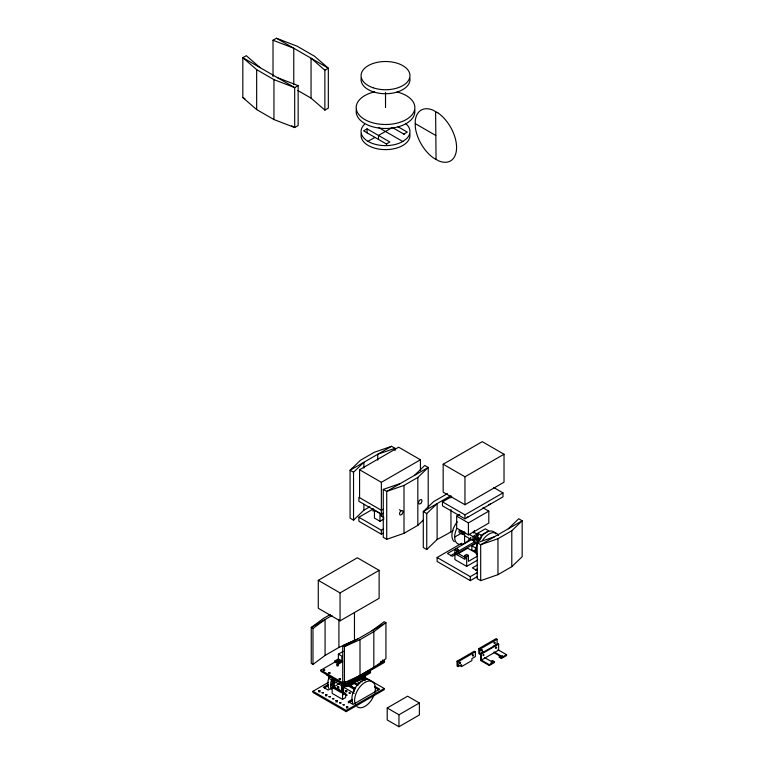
<?xml version="1.0" encoding="UTF-8"?>
<svg xmlns="http://www.w3.org/2000/svg" width="765" height="765" viewBox="0 0 765 765"><rect width="100%" height="100%" fill="white"/><g stroke="black" fill="none" stroke-linecap="round" stroke-linejoin="round"><path stroke-width="1.15" d="M483.413 654.438C482.132 657.393 485.412 654.056 483.279 654.907M490.987 662.892C493.808 661.495 489.801 661.62 492.239 663.188M494.343 642.208L493.846 642.954M459.784 662.174L459.421 662.806M496.064 647.525C498.082 646.903 495.022 649.858 496.102 646.817M481.491 649.781L480.783 650.413M472.34 655.28L472.569 654.467M335.873 701.897L337.289 701.897M346.449 708.008L347.683 707.816M501.381 656.791L502.796 656.791M496.007 647.706L495.376 648.079M337.709 688.022L339.115 688.127M395.017 450.633L395.017 448.3L391.565 446.301L374.276 452.287L360.449 460.272L350.074 470.255L350.074 518.154L353.535 520.152L353.535 472.244L363.901 462.27L363.901 468.113M353.535 520.152L363.901 510.169L369.83 506.755M414.381 475.438L424.747 465.464L428.209 467.453L428.209 507.185M386.717 539.315L386.717 491.407L404.006 485.421L417.833 477.437L428.209 467.453L386.717 491.407L383.265 489.409L383.265 537.317L386.717 539.315L404.006 533.329L417.833 525.345L423.418 519.971M426.746 549.509L426.746 513.573L437.121 503.6L437.121 539.526L426.746 549.509L423.294 547.51L423.294 511.584L433.669 501.601L447.496 493.616M508.343 528.749L518.718 518.766L522.17 520.764L522.17 556.691L511.795 566.674L497.967 574.658L480.688 580.645L477.226 578.646L477.226 542.72L494.515 536.734M480.688 580.645L480.688 544.718L497.967 538.723L511.795 530.738L522.17 520.764L480.688 544.718L477.226 542.72M336.877 665.923L338.149 665.923M318.661 691.818L320 691.914M325.574 695.806L326.846 695.806M381.706 661.362L380.559 661.448M312.981 664.422L312.981 628.486L325.077 619.507L325.077 655.433L312.981 664.422L311.25 663.418L311.25 627.491L323.356 618.512L330.27 614.515M372.096 630.685L384.202 621.706L385.933 622.7L385.933 658.627L373.827 667.615L359.999 675.6L344.441 682.581L342.71 681.586L342.71 645.65L358.269 638.67M344.441 682.581L344.441 646.654L359.999 639.664L373.827 631.68L385.933 622.7L344.441 646.654L342.71 645.65M273.019 76.643L273.019 40.249L276.471 38.25L297.212 46.235L314.501 56.218L328.328 68.19L328.328 108.114L324.876 110.112L311.049 98.13L297.824 90.5M291.637 125.776L294.688 127.535L294.688 87.612L242.83 57.671L242.83 97.595L256.657 109.567L273.947 119.55L294.688 127.535L298.149 125.537L298.149 85.623L294.688 87.612L273.947 79.627L256.657 69.653L242.83 57.671L246.282 55.682L260.119 67.655M324.876 110.112L324.876 70.189L328.328 68.19L276.471 38.25M386.382 143.992L389.844 141.994L367.085 128.855L363.624 130.853L386.746 144.203M403.844 134.114L407.296 132.115L397.991 126.741M391.565 446.301L350.074 470.255L353.535 472.244M359.579 497.699L359.579 469.748L398.651 447.2L420.425 459.775L420.425 470.255M359.579 469.748L381.362 482.323L420.425 459.775M443.174 464.221L482.237 441.663L504.02 454.238L504.02 482.189L464.957 504.747L443.174 492.172L443.174 464.221L464.957 476.796L504.02 454.238M383.265 533.129L381.362 534.228L358.89 521.252L358.89 517.255L373.397 508.878M383.418 509.088L381.362 510.274L358.89 497.298L358.89 501.295L381.362 514.262L383.265 513.172M379.976 521.252L379.976 513.267L374.448 510.073L374.448 518.058L379.976 521.252L383.954 518.957M358.89 517.255L381.362 530.231L383.265 529.131M449.963 496.179L423.294 511.584L426.746 513.573M493.788 487.573L502.988 492.88L502.988 496.868L464.957 518.823L442.476 505.856L442.476 501.859L451.733 496.523M318.278 580.339L357.341 557.781L379.124 570.355L379.124 598.297L340.062 620.855L318.278 608.28L318.278 580.339L340.062 592.913L379.124 570.355M482.935 507.74L488.806 511.135L488.806 523.117L468.409 534.888L456.657 528.099L456.657 516.126L459.717 514.357M442.476 501.859L464.957 514.835L502.988 492.88M466.679 517.628L468.409 516.633M488.806 504.852L490.537 503.858M437.121 539.526L453.11 530.795M456.657 516.126L468.409 522.916L488.806 511.135M454.706 537.04L461.649 533.033M465.13 532.947L462.529 534.448L459.077 532.45L459.077 530.451L462.529 532.45L464.259 531.455M332 615.519L311.25 627.491L312.981 628.486M477.743 533.253L485.354 528.854L488.806 530.853L481.204 535.242L477.743 533.253L477.743 537.24L474.29 539.239L477.743 541.238L480.334 539.736M469.06 534.295L472.904 536.514L477.054 534.113L477.054 536.112M477.503 576.494L470.312 580.645L437.121 561.481L437.121 557.494L461.792 543.246M468.983 539.096L471.039 537.91M474.29 541.304L474.29 537.307L478.441 534.917M472.005 539.344L447.496 553.497L452.335 556.289L455.395 554.52M477.503 560.123L466.679 566.368L454.926 559.588L454.926 549.605L456.657 548.61L458.388 549.605L458.388 553.602L465.761 557.857M464.259 532.517L464.259 535.519L472.904 540.501L474.568 539.545M454.926 549.605L456.657 550.599L458.388 549.605M450.556 555.725L455.663 552.77M457.709 551.594L474.042 542.156L475.983 543.274M457.441 553.344L476.844 542.136M456.657 550.599L456.657 554.596L467.721 548.209L472.904 551.202L476.222 549.289M474.463 551.297L471.871 549.806L471.871 545.808L477.054 542.815M456.657 554.596L464.957 559.387L464.957 555.39L466.679 554.395L468.409 555.39L468.409 561.386L477.465 556.155M464.957 555.39L466.679 556.394L468.409 555.39M475.945 551.039L474.29 552.005L476.882 553.497M477.494 564.924L472.388 567.869L477.226 570.661M325.077 655.433L338.914 647.448L353.43 640.936M475.447 570.088L477.494 568.911M437.121 557.494L470.312 576.647L477.503 572.497M338.388 654.142L341.85 656.131L341.85 660.922L338.388 658.933L338.388 654.142L343.141 651.398M342.71 661.62L338.388 664.116L334.936 662.127L334.936 660.922L338.388 658.933M382.529 659.994L384.527 661.151L384.527 662.347L344.948 685.201L320.918 671.326L320.918 670.13L335.127 661.926M341.85 660.922L338.388 662.92L334.936 660.922M364.083 676.872L384.202 688.49L384.202 689.686L346.172 711.641L312.981 692.478L312.981 691.283L328.395 682.38M328.462 684.34L323.356 687.286L328.195 690.078L332.278 687.725M324.37 687.898L328.462 685.536M330.566 685.497L336.524 682.064M334.324 686.549L339.43 683.594M333.205 679.999L333.205 687.984L334.248 687.391L341.62 691.646M320.918 670.13L344.948 684.006L384.527 661.151M344.68 684.235L346.688 685.392L370.547 671.622L370.547 672.818L346.688 686.587L326.636 675.017M329.055 676.413L329.055 678.402L344.269 687.19L348.247 684.895M349.595 684.512L352.914 682.581M343.581 688.787L342.538 689.38L341.506 688.787M350.15 685.794L354.377 683.327L357.265 684.991M332.173 679.406L332.173 693.377L342.538 699.363L345.656 697.565L345.656 693.578L343.581 694.773L343.581 685.794M347.434 685.421L354.291 689.38L355.333 688.787L348.764 684.991M352.33 699.306L348.247 701.658L353.086 704.45L379.641 689.122L374.802 686.329L374.802 687.525L378.665 689.762M348.247 702.853L352.33 700.501M312.981 691.283L346.172 710.446L384.202 688.49M461.534 666.602L461.534 664.603L458.072 666.602L457.04 665.999L457.04 661.209L474.319 651.225L475.361 651.828L475.361 656.619L471.9 658.617L471.9 660.606L461.534 666.602L458.837 665.043M482.256 651.436L483.289 652.038L479.837 654.037L478.794 653.434L478.794 648.644L496.083 638.66L497.126 639.263L497.126 644.053L493.664 646.052M457.04 661.209L458.072 661.811L475.361 651.828M478.794 648.644L479.837 649.246L497.126 639.263M484.455 657.498L491.025 661.295L492.411 660.491L494.486 661.687L494.486 662.49L489.294 665.483L480.649 660.491L480.649 653.702L497.939 643.728L498.627 644.13L498.627 650.116L481.348 660.09L481.348 654.104L498.627 644.13M387.205 707.988L407.611 696.207L419.363 702.997L419.363 714.969L398.967 726.75L387.205 719.961L387.205 707.988L398.967 714.778L419.363 702.997M497.939 649.715L506.583 654.706L506.583 655.5L501.4 658.493L499.325 657.298L499.325 656.504L500.702 655.701L494.831 652.306M499.325 657.298L500.702 656.504L494.133 652.708L494.133 651.914M480.649 659.698L489.294 664.689L494.486 661.687M499.325 656.504L501.4 657.699L506.583 654.706M367.946 141.324L374.974 137.404M343.169 689.456L343.169 688.72M395.017 448.3L377.728 454.286L377.728 460.128M383.265 489.409L400.554 483.423M345.895 691.914L346.622 691.914M502.089 656.475C504.422 655.672 499.746 655.595 502.089 656.523M273.019 40.249L293.76 48.233L293.76 84.628M277.399 77.638L298.149 85.623M415.271 123.643L435.84 135.51M404.197 134.315L392.435 127.526L378.493 135.443L378.493 139.431M378.417 127.411L402.801 141.496M242.83 97.595L244.867 98.771M473.21 531.904L477.054 534.113M477.743 537.24L480.334 538.742M474.29 537.307L476.213 538.417M474.29 541.238L478.125 543.523M471.871 545.808L476.193 548.304M399.359 509.681L401.243 510.771M380.903 515.792L383.839 517.494M480.649 653.702L481.348 654.104M480.649 658.493L481.348 658.894M368.539 670.465L370.547 671.622M360.286 677.675L363.05 679.272M360.172 678.804L362.935 680.401L362.935 676.413M358.316 679.731L362.094 681.911M355.304 680.381L360.019 683.107M353.946 681.998L358.785 684.79M352.914 682.6L357.752 685.392M350.227 685.717L355.036 688.49M343.523 687.152L354.291 693.377M332.173 683.394L333.205 683.996M335.28 687.592L345.656 693.578M333.205 687.984L341.506 692.774L341.506 684.79M345.426 681.692L345.187 682.409L344.212 682.036M324.876 70.189L311.049 58.217L311.049 98.13M435.61 111.633L436.06 159.388M511.795 530.738L511.795 566.674M501.4 657.699L501.4 658.493M497.967 538.723L497.967 574.658M492.411 660.491L492.411 661.295M489.294 664.689L489.294 665.483M481.204 535.242L481.204 538.244M479.837 649.246L479.837 654.037M477.743 541.238L477.743 543.227M474.042 540.167L474.042 542.156M472.904 536.514L472.904 540.501M470.312 576.647L470.312 580.645M468.409 522.916L468.409 534.888M466.679 556.394L466.679 566.368M464.957 476.796L464.957 504.747M464.957 514.835L464.957 518.823M464.604 533.702L464.604 543.207M462.529 532.45L462.529 534.448M458.072 661.811L458.072 666.602M450.948 495.615L450.948 497.929M450.948 509.519L450.948 531.541M417.833 477.437L417.833 525.345M404.006 485.421L404.006 533.329M398.967 714.778L398.967 726.75M385.522 92.422L385.522 107.559M381.706 513.267L381.706 516.26M381.362 482.323L381.362 514.262M381.362 530.231L381.362 534.228M373.827 631.68L373.827 667.615M373.062 509.098L373.062 511.269M367.085 128.855L367.085 132.842M365.01 680.85L365.01 676.413L363.977 677.006L363.977 679.999M363.901 504.326L363.901 510.169M359.999 639.664L359.999 675.6M354.472 612.65L354.472 640.468M354.291 689.38L354.291 691.378M346.688 685.392L346.688 686.587M346.172 710.446L346.172 711.641M344.948 684.006L344.948 685.201M344.269 685.191L344.269 687.19M342.538 685.392L342.538 699.363M340.062 592.913L340.062 620.855M338.914 619.64L338.914 647.448M338.388 664.116L338.388 662.92A1.463 0.851 0 0 0 339.125 662.853M334.248 680.401L334.248 687.391M273.947 79.627L273.947 119.55M256.657 69.653L256.657 109.567M336.973 662.347A1.463 0.851 0 0 1 336.925 662.127M336.973 661.907A1.463 0.851 0 0 1 338.579 661.285A1.463 0.851 0 0 1 339.861 662.127M328.73 688.395A14.669 8.472 -60 0 1 329.275 676.796M331.149 689.227A14.669 8.472 -60 0 1 330.681 687.477L330.566 684.417A14.669 8.472 -60 0 1 331.704 679.272M355.256 704.087A14.669 8.472 -60 0 1 365.02 682.39A14.669 8.472 -60 0 1 374.754 692.861M374.2 694.61A14.669 8.472 -60 0 1 357.054 706.65M352.837 703.255A14.669 8.472 -60 0 1 352.024 700.74L351.91 697.68A14.669 8.472 -60 0 1 360.458 682.007L363.165 680.315A14.669 8.472 -60 0 1 370.193 680.496M462.529 531.302A1.463 0.851 0 0 1 461.066 530.451M461.802 533.186A1.463 0.851 0 0 1 461.266 532.87M477.016 540.501A1.463 0.851 0 0 1 478.479 540.501M454.324 541.735A14.669 8.472 -60 0 1 457.298 521.816M474.53 530.413A14.669 8.472 -60 0 1 473.525 533.033M470.599 537.948A14.669 8.472 -60 0 1 466.832 541.821L464.126 543.513A14.669 8.472 -60 0 1 454.821 539.009L454.706 535.959A14.669 8.472 -60 0 1 456.552 529.064M482.409 540.625A14.669 8.472 -60 0 1 498.474 535.49M495.71 533.894A14.669 8.472 -60 0 0 487.219 531.914L484.513 533.607A14.669 8.472 -60 0 0 475.973 549.27L476.079 552.33A14.669 8.472 -60 0 0 476.891 554.845M405.536 123.414A24.451 14.114 0 0 1 406.483 138.771L402.514 141.659A24.451 14.114 0 0 1 370.317 142.567A24.451 14.114 0 0 1 364.551 124.255M409.801 133.894A24.451 14.114 0 0 1 385.111 149.615A24.451 14.114 0 0 1 361.338 133.435M414.64 109.529A29.338 16.935 0 0 1 385.197 128.491A29.338 16.935 0 0 1 356.48 109.156M397.045 91.982A29.338 16.935 0 0 1 408.596 118.02A29.338 16.935 0 0 1 362.046 117.724A29.338 16.935 0 0 1 374.592 91.848M409.801 78.011A24.451 14.114 0 0 1 385.111 93.732A24.451 14.114 0 0 1 361.338 77.542M472.607 655.662C473.478 657.431 473.927 653.214 472.607 655.662M494.372 643.097C495.242 644.866 495.691 640.649 494.372 643.097M459.822 663.035C460.654 664.833 461.161 660.606 459.822 663.035M481.587 650.48C482.409 652.268 482.925 648.041 481.587 650.48M318.584 690.719L320.028 690.833L318.584 690.719M322.046 692.717L323.48 692.822L322.046 692.717M325.498 694.716L326.942 694.821L325.498 694.716M328.96 696.705L330.404 696.819L328.96 696.705M336.801 664.833L338.245 664.938L336.801 664.833M332.412 698.703L333.856 698.818L332.412 698.703M339.048 678.899L340.492 679.014L339.048 678.899M335.873 700.702L337.317 700.807L335.873 700.702M339.536 702.815L340.98 702.93L339.536 702.815M345.551 690.977L346.994 691.082L345.551 690.977M342.997 704.814L344.441 704.919L343.064 704.708M345.551 694.964L346.994 695.079L345.551 694.964M349.012 692.966L350.447 693.08L349.079 692.87M346.449 706.812L347.893 706.917L346.449 706.812M328.682 672.913L330.117 673.028L328.682 672.913M323.672 670.016C324.695 671.737 325.756 668.773 323.672 670.016M337.709 686.827C338.474 688.605 339.947 685.717 337.709 686.827M438.316 113.163L432.904 110.112A29.338 16.935 60 0 0 415.242 120.755L415.299 127.047A29.338 16.935 60 0 0 433.353 157.867L438.766 160.918A29.338 16.935 60 0 0 456.581 147.224A29.338 16.935 60 0 0 438.316 113.163M337.355 661.524A1.463 0.851 0 0 0 339.813 661.142A1.463 0.851 0 0 0 338.015 660.109A1.463 0.851 0 0 0 337.355 661.524M477.016 539.975A1.463 0.851 0 0 0 479.215 539.239A1.463 0.851 0 0 0 477.016 538.503A1.463 0.851 0 0 0 477.016 539.975M420.702 503.456A2.448 1.415 -60 0 0 421.477 499.669A2.448 1.415 -60 0 0 418.589 502.232A2.448 1.415 -60 0 0 420.702 503.456M401.692 514.434A2.448 1.415 -60 0 0 402.466 510.647A2.448 1.415 -60 0 0 399.569 513.219A2.448 1.415 -60 0 0 401.692 514.434M372.947 87.726A24.451 14.114 0 0 0 409.964 75.859A24.451 14.114 0 0 0 373.645 63.285A24.451 14.114 0 0 0 372.947 87.726"/></g></svg>
